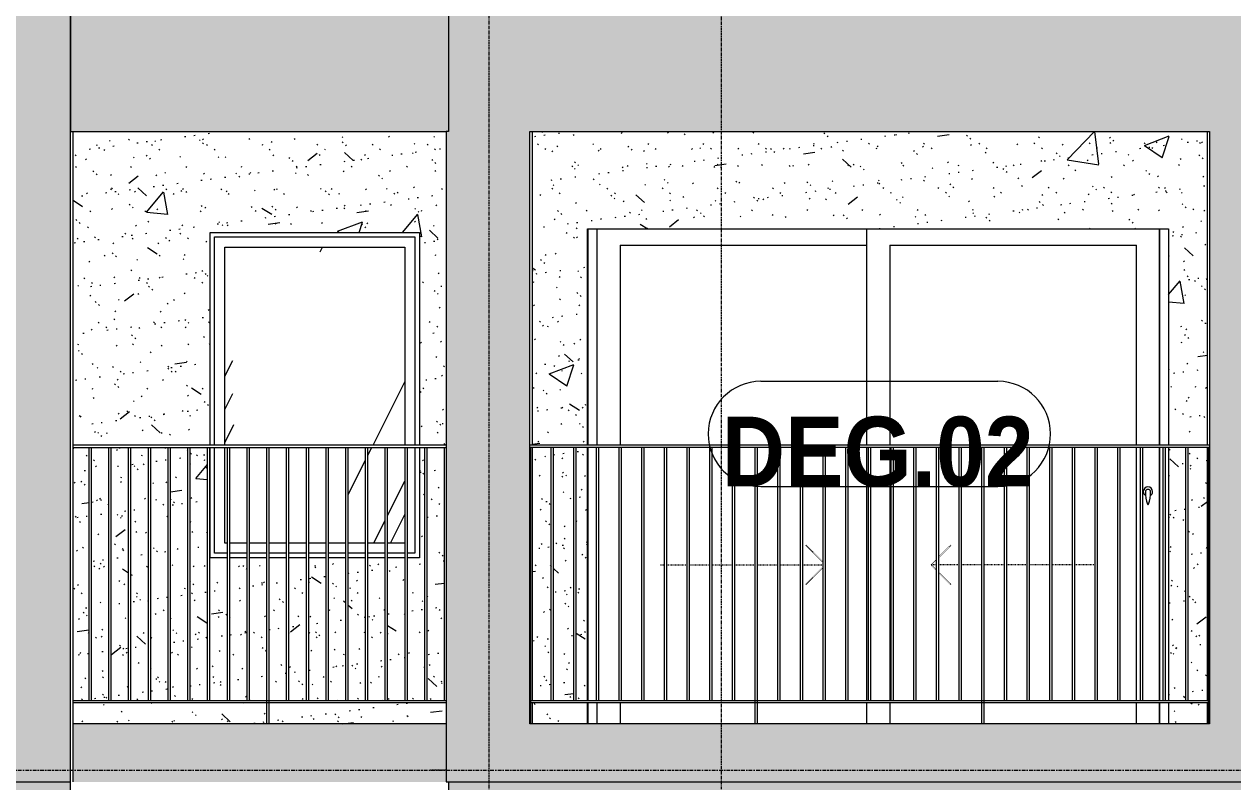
# Model space of a CAD drawing. Header units: millimetres. Extents: x 9199 to 175431, y -4466 to 35300.
# Drawn here: x 153601 to 158801, y 8950 to 12212 of the extents above; entities that cross this region are included whole.
import ezdxf

# ---------------------------------------------------------------- set-up
doc = ezdxf.new("R2010")
doc.units = ezdxf.units.MM
for name, pattern in [('Centre', [31.75, 6.35, -4.7625, 15.875, -4.7625]), ('Dash', [6, 3, -3]), ('Dash 1_8_', [6.35, 3.175, -3.175]), ('Grid Line', [22.225, 12.7, -3.175, 3.175, -3.175])]:
    doc.linetypes.add(name, pattern=pattern)
for name, color, linetype, lineweight in [('0-2', 250, 'Continuous', 5), ('A-AREA', 32, 'Dash 1_8_', 9), ('A-DOOR', 31, 'Continuous', 9), ('A-DOOR-FRAM', 31, 'Continuous', 9), ('A-DOOR-HDLN', 31, 'Dash', 18), ('A-DOOR-IDEN', 31, 'Continuous', 9), ('A-FLOR-HRAL', 11, 'Continuous', 9), ('A-FLOR-HRAL-1', 253, 'Continuous', 9), ('A-FLOR-LEVL-2', 51, 'Centre', 9), ('A-GLAZ', 151, 'Continuous', 9), ('A-GLAZ-1', 253, 'Continuous', 9), ('A-GLAZ-2', 7, 'Continuous', 9), ('A-WALL', 113, 'Continuous', 9), ('A-WALL-PATT', 111, 'Continuous', 9), ('A-WALL-PATT-1', 9, 'Continuous', 9), ('A-WALL-PATT-2', 111, 'Continuous', 5), ('I-WALL', 2, 'Continuous', 9), ('I-WALL-1', 7, 'Continuous', 9), ('S-GRID-1', 1, 'Grid Line', 9)]:
    doc.layers.add(name, color=color, linetype=linetype, lineweight=lineweight)
doc.styles.add('Arial_B_2', font='arialbd.ttf', dxfattribs={"width": 0.9, "height": 300})
pattern_1 = [(50, (-51555.6, 1200), (1093.104, -95.634), [114.3, -1257.3]), (355, (-51555.6, 1200), (-211.457, 1146.34), [91.44, -1005.84]), (100.451, (-51464.5, 1192), (881.656, 1050.7), [97.14, -1068.54]), (46.184, (-51555.6, 1504.8), (1626.475, -252.257), [171.45, -1885.95]), (96.636, (-51420, 1483.8), (1424.416, 1484.565), [145.71, -1602.81]), (351.184, (-51555.6, 1504.8), (1424.43, 1484.55), [137.16, -1508.76]), (21, (-51403.2, 1428.6), (909.686, -613.59), [114.3, -1257.3]), (326, (-51403.2, 1428.6), (370.812, 1105.13), [91.44, -1005.84]), (71.451, (-51327.4, 1377.5), (1280.503, 491.528), [97.14, -1068.54]), (37.5, (-51555.58, 1200), (18.5313, 507.3303), [50.292, -943.356, 50.292, -970.788, -1009.65]), (37.5, (-51555.58, 1200), (18.5313, 507.3303), [-2014.728, 50.292, -959.358]), (7.5, (-51555.6, 1200), (400.918, 601.084), [50.292, -531.876, 50.292, -920.496, -384.81]), (7.5, (-51555.6, 1200), (400.918, 601.084), [-1552.956, 50.292, -334.518]), (327.5, (-51895.43, 1200), (813.545, -34.3737), [50.292, -330.708, 50.292, -1138.428, -1577.34]), (327.5, (-51895.43, 1200), (813.545, -34.3737), [-1569.72, 50.292, -1527.048]), (317.5, (-52047.8, 1200), (888.775, 152.56), [50.292, -445.008, 50.292, -739.14, -1120.14]), (317.5, (-52047.8, 1200), (888.775, 152.56), [-1284.732, 50.292, -1069.848])]
pattern_2 = [(37.5, (-51555.58, 1200), (-4.79953, 146.8239), [5.029, -110.795, 5.029, -124.511, -123.825]), (37.5, (-51555.58, 1200), (-4.79953, 146.8239), [-245.364, 5.029, -118.796]), (7.5, (-51555.58, 1200), (134.8574, 215.0472), [5.029, -57.455, 5.029, -99.365, -40.005]), (7.5, (-51555.58, 1200), (134.8574, 215.0472), [-166.878, 5.029, -34.976]), (327.5, (-51649.3, 1200), (237.29776, 0.4316), [5.029, -33.071, 5.029, -132.131, -179.07]), (327.5, (-51649.3, 1200), (237.29776, 0.4316), [-175.26, 5.029, -174.041]), (317.5, (-51649.3, 1200), (229.067, 66.8792), [5.029, -14.021, 5.029, -84.887, -102.87]), (317.5, (-51649.3, 1200), (229.067, 66.8792), [-108.966, 5.029, -97.841])]

# ---------------------------------------------------------------- blocks, each defined once
blk = doc.blocks.new('M_Fixed - 900 x 1400-V244-TKCS_MẶT ĐỨNG HƯỚNG TÂY')
at = {"layer": 'A-GLAZ'}
h = blk.add_hatch(dxfattribs=at)
h.set_pattern_fill('FP_26', color=256, style=0, pattern_type=2)
h.set_pattern_definition([(63.435, (-51365, 1295.2), (-766.75, 2300.24), [952.5, -571.5, 952.5, -571.5, -1211.71]), (63.435, (-51365, 1295.2), (-766.75, 2300.24), [-3048, 381, -830.71]), (63.435, (-51412.7, 1342.9), (-766.75, 2300.24), [762, -952.5, 571.5, -571.5, -1402.21]), (63.435, (-51412.7, 1342.9), (-766.75, 2300.24), [-2857.5, 666.75, -735.46]), (63.435, (-51412.7, 1485.8), (-766.75, 2300.24), [571.5, -1143, 381, -571.5, -1592.71]), (63.435, (-51412.7, 1485.8), (-766.75, 2300.24), [-2667, 857.25, -735.46]), (63.435, (-51269.8, 1342.9), (-766.75, 2300.24), [571.5, -1143, 476.25, -2068.96]), (63.435, (-51127, 1485.8), (-766.75, 2300.24), [285.75, -1428.75, 190.5, -2354.71]), (63.435, (-51365, 1723.9), (-766.75, 2300.24), [190.5, -1428.75, 190.5, -762, -1687.96]), (63.435, (-51365, 1723.9), (-766.75, 2300.24), [-2571.75, 476.25, -1211.71]), (63.435, (-50507.8, 1581), (-766.75, 2300.24), [952.5, -1428.75, 1143, -754.51]), (63.435, (-50507.8, 1438.1), (-766.75, 2300.24), [1333.5, -952.5, 1428.75, -564.01]), (63.435, (-50412.6, 1485.8), (-766.75, 2300.24), [1524, -762, 1143, -830.71]), (63.435, (-50269.7, 1628.6), (-766.75, 2300.24), [952.5, -1333.5, 762, -1211.71]), (63.435, (-50412.6, 1914.4), (-766.75, 2300.24), [476.25, -1905, 571.5, -1306.96]), (63.435, (-50126.8, 1771.5), (-766.75, 2300.24), [381, -1905, 381, -1592.71])])
h.paths.add_polyline_path([(-26662.9, 9978), (-26662.9, 10390), (-26673.9, 10390), (-26673.9, 9978)])
h.paths.add_polyline_path([(-26652.9, 9978), (-26577.9, 9978), (-26577.9, 10390), (-26652.9, 10390), (-26652.9, 9999.1)])
h.paths.add_polyline_path([(-26567.9, 9978), (-26493, 9978), (-26493, 10390), (-26567.9, 10390), (-26567.9, 10004.4)])
h.paths.add_polyline_path([(-26483, 9978), (-26408, 9978), (-26408, 10390), (-26483, 10390), (-26483, 10004.4)])
h.paths.add_polyline_path([(-26398, 9978), (-26323.1, 9978), (-26323.1, 10390), (-26398, 10390), (-26398, 10004.4)])
h.paths.add_polyline_path([(-26238.2, 9978), (-26238.2, 10390), (-26313.1, 10390), (-26313.1, 9978)])
h.paths.add_polyline_path([(-26228.2, 9978), (-26153.2, 9978), (-26153.2, 10390), (-26228.2, 10390), (-26228.2, 10004.4)])
h.paths.add_polyline_path([(-26143.2, 9978), (-26068.3, 9978), (-26068.3, 10390), (-26143.2, 10390), (-26143.2, 10004.4)])
h.paths.add_polyline_path([(-26058.3, 9978), (-25983.3, 9978), (-25983.3, 10390), (-26058.3, 10390), (-26058.3, 10004.4)])
h.paths.add_polyline_path([(-25973.3, 9978), (-25899.9, 9978), (-25899.9, 10390), (-25973.3, 10390), (-25973.3, 10004.4)])
h.paths.add_polyline_path([(-26251.9, 10400), (-25899.9, 10400), (-25899.9, 11252), (-26673.9, 11252), (-26673.9, 10400)])
at = {"layer": 'A-GLAZ-2'}
for p, q in [((-26717.9, 11296), (-25855.9, 11296)), ((-26717.9, 10400), (-26717.9, 11296)), ((-25855.9, 11296), (-25855.9, 10400)), ((-26673.9, 11252), (-25899.9, 11252)), ((-26673.9, 10400), (-26673.9, 11252)), ((-25899.9, 11252), (-25899.9, 10400)), ((-26717.9, 9934), (-26717.9, 10390)), ((-26673.9, 9978), (-26673.9, 10390)), ((-25899.9, 10390), (-25899.9, 9978)), ((-25855.9, 10390), (-25855.9, 9934)), ((-26662.9, 9934), (-26717.9, 9934)), ((-26662.9, 9978), (-26673.9, 9978)), ((-26577.9, 9978), (-26652.9, 9978)), ((-26577.9, 9934), (-26652.9, 9934)), ((-26493, 9978), (-26567.9, 9978)), ((-26493, 9934), (-26567.9, 9934)), ((-26408, 9978), (-26483, 9978)), ((-26408, 9934), (-26483, 9934)), ((-26323.1, 9978), (-26398, 9978)), ((-26323.1, 9934), (-26398, 9934)), ((-26238.2, 9978), (-26313.1, 9978)), ((-26238.2, 9934), (-26313.1, 9934)), ((-26153.2, 9978), (-26228.2, 9978)), ((-26153.2, 9934), (-26228.2, 9934)), ((-26068.3, 9978), (-26143.2, 9978)), ((-26068.3, 9934), (-26143.2, 9934)), ((-25983.3, 9978), (-26058.3, 9978)), ((-25983.3, 9934), (-26058.3, 9934)), ((-25899.9, 9978), (-25973.3, 9978)), ((-25898.4, 9934), (-25973.3, 9934)), ((-25855.9, 9934), (-25888.4, 9934))]:
    blk.add_line(p, q, dxfattribs=at)
blk = doc.blocks.new('Railing - 10mm-901206-TKCS_MẶT ĐỨNG HƯỚNG TÂY')
at = {"layer": 'A-FLOR-HRAL-1'}
for p, q in [((-68226.4, 5900), (-68226.4, 6990)), ((-68216.4, 5900), (-68216.4, 6990))]:
    blk.add_line(p, q, dxfattribs=at)
blk = doc.blocks.new('Railing - 50 x 10mm-901224-TKCS_MẶT ĐỨNG HƯỚNG TÂY')
at = {"layer": 'A-FLOR-HRAL-1'}
for p, q in [((-68990.9, 5800), (-68990.9, 6990)), ((-68980.9, 6990), (-68990.9, 6990)), ((-68980.9, 5800), (-68980.9, 6990))]:
    blk.add_line(p, q, dxfattribs=at)
blk = doc.blocks.new('Railing - 10mm-V147-TKCS_MẶT ĐỨNG HƯỚNG TÂY')
at = {"layer": 'A-FLOR-HRAL-1'}
blk.add_line((-69745.352937, 5900), (-69745.352937, 6990), dxfattribs=at)
blk = doc.blocks.new('Railing - Railing-884005-TKCS_MẶT ĐỨNG HƯỚNG TÂY')
at = {"layer": 'A-FLOR-HRAL-1'}
for p, q in [((-27326.9, 5900), (-25721.9, 5900)), ((-25721.9, 5890), (-27326.9, 5890))]:
    blk.add_line(p, q, dxfattribs=at)
at = {"extrusion": (0, 0, -1), "zscale": -1}
for name, p in [('Railing - 10mm-901206-TKCS_MẶT ĐỨNG HƯỚNG TÂY', (95473.9, 0)), ('Railing - 10mm-901206-TKCS_MẶT ĐỨNG HƯỚNG TÂY', (95388.9, 0)), ('Railing - 10mm-901206-TKCS_MẶT ĐỨNG HƯỚNG TÂY', (95304, 0)), ('Railing - 10mm-901206-TKCS_MẶT ĐỨNG HƯỚNG TÂY', (95219.1, 0)), ('Railing - 10mm-901206-TKCS_MẶT ĐỨNG HƯỚNG TÂY', (95134.1, 0)), ('Railing - 10mm-901206-TKCS_MẶT ĐỨNG HƯỚNG TÂY', (95049.2, 0)), ('Railing - 10mm-901206-TKCS_MẶT ĐỨNG HƯỚNG TÂY', (94964.2, 0)), ('Railing - 10mm-901206-TKCS_MẶT ĐỨNG HƯỚNG TÂY', (94879.3, 0)), ('Railing - 10mm-901206-TKCS_MẶT ĐỨNG HƯỚNG TÂY', (94794.4, 0)), ('Railing - 50 x 10mm-901224-TKCS_MẶT ĐỨNG HƯỚNG TÂY', (95473.9, 0)), ('Railing - 10mm-901206-TKCS_MẶT ĐỨNG HƯỚNG TÂY', (94624.5, 0)), ('Railing - 10mm-901206-TKCS_MẶT ĐỨNG HƯỚNG TÂY', (94539.5, 0)), ('Railing - 10mm-901206-TKCS_MẶT ĐỨNG HƯỚNG TÂY', (94454.6, 0)), ('Railing - 10mm-901206-TKCS_MẶT ĐỨNG HƯỚNG TÂY', (94369.7, 0)), ('Railing - 10mm-901206-TKCS_MẶT ĐỨNG HƯỚNG TÂY', (94284.7, 0)), ('Railing - 10mm-901206-TKCS_MẶT ĐỨNG HƯỚNG TÂY', (94199.8, 0)), ('Railing - 10mm-901206-TKCS_MẶT ĐỨNG HƯỚNG TÂY', (94114.8, 0)), ('Railing - 10mm-901206-TKCS_MẶT ĐỨNG HƯỚNG TÂY', (94029.9, 0)), ('Railing - 10mm-V147-TKCS_MẶT ĐỨNG HƯỚNG TÂY', (95473.9, 0))]:
    blk.add_blockref(name, p, dxfattribs=at)
blk = doc.blocks.new('Top Rail Type - Top Rail_Internal_-884006-TKCS_MẶT ĐỨNG HƯỚNG TÂY')
at = {"layer": 'A-FLOR-HRAL-1'}
for p, q in [((-25721.9, 7000), (-27326.9, 7000)), ((-27326.9, 6990), (-25721.9, 6990))]:
    blk.add_line(p, q, dxfattribs=at)
blk = doc.blocks.new('NCV_TKTC_TANG 3 - 4_rvt-4-TKCS_MẶT ĐỨNG HƯỚNG TÂY')
at = {"layer": 'A-WALL-PATT-1'}
h = blk.add_hatch(dxfattribs=at)
h.set_pattern_fill('FP_19', color=256, style=0, pattern_type=2)
h.set_pattern_definition(pattern_1)
h.paths.add_polyline_path([(-25741.9, 9200), (-25721.9, 9200), (-25721.9, 9290), (-26483, 9290), (-26483, 9200), (-25897.9, 9200)])
h.paths.add_polyline_path([(-27326.9, 9200), (-26493, 9200), (-26493, 9290), (-27326.9, 9290)])
h.paths.add_polyline_path([(-27261.8, 9300), (-27257.4, 9300), (-27257.4, 10390), (-27326.9, 10390), (-27326.9, 9300)])
h.paths.add_polyline_path([(-27247.4, 9300), (-27172.5, 9300), (-27172.5, 10390), (-27247.4, 10390), (-27247.4, 9355.2)])
h.paths.add_polyline_path([(-27162.5, 9300), (-27087.6, 9300), (-27087.6, 10390), (-27162.5, 10390), (-27162.5, 9681.3)])
h.paths.add_polyline_path([(-25734.8, 9300), (-25728.5, 9300), (-25728.5, 10390), (-25803.5, 10390), (-25803.5, 9300), (-25748.1, 9300)])
h.paths.add_polyline_path([(-26832.7, 9300), (-26832.7, 10390), (-26907.7, 10390), (-26907.7, 9300)])
h.paths.add_polyline_path([(-26917.7, 9300), (-26917.7, 10390), (-26992.6, 10390), (-26992.6, 9300)])
h.paths.add_polyline_path([(-26793, 9300), (-26747.8, 9300), (-26747.8, 10390), (-26822.7, 10390), (-26822.7, 9300)])
h.paths.add_polyline_path([(-26737.8, 9300), (-26662.9, 9300), (-26662.9, 9915), (-26736.9, 9915), (-26737.8, 9913.7)])
h.paths.add_polyline_path([(-26652.9, 9300), (-26577.9, 9300), (-26577.9, 9915), (-26652.9, 9915), (-26652.9, 9843.4)])
h.paths.add_polyline_path([(-26567.9, 9300), (-26493, 9300), (-26493, 9915), (-26567.9, 9915), (-26567.9, 9771)])
h.paths.add_polyline_path([(-26483, 9300), (-26408, 9300), (-26408, 9915), (-26483, 9915), (-26483, 9698.6)])
h.paths.add_polyline_path([(-26398, 9300), (-26323.1, 9300), (-26323.1, 9915), (-26398, 9915), (-26398, 9626.2)])
h.paths.add_polyline_path([(-26313.1, 9300), (-26238.2, 9300), (-26238.2, 9915), (-26313.1, 9915), (-26313.1, 9553.8)])
h.paths.add_polyline_path([(-26228.2, 9300), (-26153.2, 9300), (-26153.2, 9915), (-26228.2, 9915), (-26228.2, 9481.4)])
h.paths.add_polyline_path([(-26143.2, 9300), (-26068.3, 9300), (-26068.3, 9915), (-26143.2, 9915), (-26143.2, 9409)])
h.paths.add_polyline_path([(-26058.3, 9300), (-25983.3, 9300), (-25983.3, 9915), (-26058.3, 9915), (-26058.3, 9336.6)])
h.paths.add_polyline_path([(-27002.6, 9300), (-27002.6, 10390), (-27077.6, 10390), (-27077.6, 9300)])
h.paths.add_polyline_path([(-25973.3, 9300), (-25898.4, 9300), (-25898.4, 9915), (-25973.3, 9915)])
h.paths.add_polyline_path([(-25888.4, 9300), (-25813.5, 9300), (-25813.5, 10390), (-25836.9, 10390), (-25836.9, 9915), (-25888.4, 9915)])
h.paths.add_polyline_path([(-27326.9, 10400), (-26736.9, 10400), (-26736.9, 11315), (-25836.9, 11315), (-25836.9, 10400), (-25721.9, 10400), (-25721.9, 11750), (-27326.9, 11750), (-27326.9, 11100.4)])
h = blk.add_hatch(dxfattribs=at)
h.set_pattern_fill('FP_20', color=256, style=0, pattern_type=2)
h.set_pattern_definition(pattern_2)
h.paths.add_polyline_path([(-25741.9, 9200), (-25721.9, 9200), (-25721.9, 9290), (-26483, 9290), (-26483, 9200), (-25897.9, 9200)])
h.paths.add_polyline_path([(-27326.9, 9200), (-26493, 9200), (-26493, 9290), (-27326.9, 9290)])
h.paths.add_polyline_path([(-27261.8, 9300), (-27257.4, 9300), (-27257.4, 10390), (-27326.9, 10390), (-27326.9, 9300)])
h.paths.add_polyline_path([(-27247.4, 9300), (-27172.5, 9300), (-27172.5, 10390), (-27247.4, 10390), (-27247.4, 9355.2)])
h.paths.add_polyline_path([(-27162.5, 9300), (-27087.6, 9300), (-27087.6, 10390), (-27162.5, 10390), (-27162.5, 9681.3)])
h.paths.add_polyline_path([(-25734.8, 9300), (-25728.5, 9300), (-25728.5, 10390), (-25803.5, 10390), (-25803.5, 9300), (-25748.1, 9300)])
h.paths.add_polyline_path([(-26832.7, 9300), (-26832.7, 10390), (-26907.7, 10390), (-26907.7, 9300)])
h.paths.add_polyline_path([(-26917.7, 9300), (-26917.7, 10390), (-26992.6, 10390), (-26992.6, 9300)])
h.paths.add_polyline_path([(-26793, 9300), (-26747.8, 9300), (-26747.8, 10390), (-26822.7, 10390), (-26822.7, 9300)])
h.paths.add_polyline_path([(-26737.8, 9300), (-26662.9, 9300), (-26662.9, 9915), (-26736.9, 9915), (-26737.8, 9913.7)])
h.paths.add_polyline_path([(-26652.9, 9300), (-26577.9, 9300), (-26577.9, 9915), (-26652.9, 9915), (-26652.9, 9843.4)])
h.paths.add_polyline_path([(-26567.9, 9300), (-26493, 9300), (-26493, 9915), (-26567.9, 9915), (-26567.9, 9771)])
h.paths.add_polyline_path([(-26483, 9300), (-26408, 9300), (-26408, 9915), (-26483, 9915), (-26483, 9698.6)])
h.paths.add_polyline_path([(-26398, 9300), (-26323.1, 9300), (-26323.1, 9915), (-26398, 9915), (-26398, 9626.2)])
h.paths.add_polyline_path([(-26313.1, 9300), (-26238.2, 9300), (-26238.2, 9915), (-26313.1, 9915), (-26313.1, 9553.8)])
h.paths.add_polyline_path([(-26228.2, 9300), (-26153.2, 9300), (-26153.2, 9915), (-26228.2, 9915), (-26228.2, 9481.4)])
h.paths.add_polyline_path([(-26143.2, 9300), (-26068.3, 9300), (-26068.3, 9915), (-26143.2, 9915), (-26143.2, 9409)])
h.paths.add_polyline_path([(-26058.3, 9300), (-25983.3, 9300), (-25983.3, 9915), (-26058.3, 9915), (-26058.3, 9336.6)])
h.paths.add_polyline_path([(-27002.6, 9300), (-27002.6, 10390), (-27077.6, 10390), (-27077.6, 9300)])
h.paths.add_polyline_path([(-25973.3, 9300), (-25898.4, 9300), (-25898.4, 9915), (-25973.3, 9915)])
h.paths.add_polyline_path([(-25888.4, 9300), (-25813.5, 9300), (-25813.5, 10390), (-25836.9, 10390), (-25836.9, 9915), (-25888.4, 9915)])
h.paths.add_polyline_path([(-27326.9, 10400), (-26736.9, 10400), (-26736.9, 11315), (-25836.9, 11315), (-25836.9, 10400), (-25721.9, 10400), (-25721.9, 11750), (-27326.9, 11750), (-27326.9, 11100.4)])
h = blk.add_hatch(dxfattribs=at)
h.set_pattern_fill('FP_19', color=256, style=0, pattern_type=2)
h.set_pattern_definition(pattern_1)
h.paths.add_polyline_path([(-25351.9, 9200), (-25113.5, 9200), (-25113.5, 9290), (-25351.9, 9290), (-25351.9, 9206.9)])
h.paths.add_polyline_path([(-22457.9, 9200), (-22446.9, 9200), (-22446.9, 9290), (-22613.5, 9290), (-22613.5, 9200)])
h.paths.add_polyline_path([(-25351.9, 9300), (-25269.5, 9300), (-25269.5, 10390), (-25351.9, 10390), (-25351.9, 9595.7)])
h.paths.add_polyline_path([(-22613.5, 9300), (-22539.8, 9300), (-22539.8, 10390), (-22613.5, 10390), (-22613.5, 10004.4)])
h.paths.add_polyline_path([(-25217.9, 9300), (-25172, 9300), (-25172, 10390), (-25259.5, 10390), (-25259.5, 9300)])
h.paths.add_polyline_path([(-22446.9, 9300), (-22446.9, 10390), (-22529.8, 10390), (-22529.8, 9300), (-22465.2, 9300)])
h.paths.add_polyline_path([(-25113.5, 9300), (-25113.5, 10390), (-25162, 10390), (-25162, 9300)])
h.paths.add_polyline_path([(-22545.6, 10400), (-22446.9, 10400), (-22446.9, 11750), (-25351.9, 11750), (-25351.9, 10400), (-25113.5, 10400), (-25113.5, 11330), (-22613.5, 11330), (-22613.5, 10400), (-22560.3, 10400)])
h = blk.add_hatch(dxfattribs=at)
h.set_pattern_fill('FP_20', color=256, style=0, pattern_type=2)
h.set_pattern_definition(pattern_2)
h.paths.add_polyline_path([(-25351.9, 9200), (-25113.5, 9200), (-25113.5, 9290), (-25351.9, 9290), (-25351.9, 9206.9)])
h.paths.add_polyline_path([(-22457.9, 9200), (-22446.9, 9200), (-22446.9, 9290), (-22613.5, 9290), (-22613.5, 9200)])
h.paths.add_polyline_path([(-25351.9, 9300), (-25269.5, 9300), (-25269.5, 10390), (-25351.9, 10390), (-25351.9, 9595.7)])
h.paths.add_polyline_path([(-22613.5, 9300), (-22539.8, 9300), (-22539.8, 10390), (-22613.5, 10390), (-22613.5, 10004.4)])
h.paths.add_polyline_path([(-25217.9, 9300), (-25172, 9300), (-25172, 10390), (-25259.5, 10390), (-25259.5, 9300)])
h.paths.add_polyline_path([(-22446.9, 9300), (-22446.9, 10390), (-22529.8, 10390), (-22529.8, 9300), (-22465.2, 9300)])
h.paths.add_polyline_path([(-25113.5, 9300), (-25113.5, 10390), (-25162, 10390), (-25162, 9300)])
h.paths.add_polyline_path([(-22545.6, 10400), (-22446.9, 10400), (-22446.9, 11750), (-25351.9, 11750), (-25351.9, 10400), (-25113.5, 10400), (-25113.5, 11330), (-22613.5, 11330), (-22613.5, 10400), (-22560.3, 10400)])
at = {"layer": 'I-WALL-1'}
for p, q in [((-25351.9, 11750), (-25351.9, 10400)), ((-22446.9, 10400), (-22446.9, 11750)), ((-26736.9, 10400), (-26736.9, 11315)), ((-26736.9, 11315), (-25836.9, 11315)), ((-25836.9, 11315), (-25836.9, 10400)), ((-25113.5, 10400), (-25113.5, 11330)), ((-25113.5, 11330), (-22613.5, 11330)), ((-22613.5, 11330), (-22613.5, 10400)), ((-26736.9, 9915), (-26736.9, 10390)), ((-25836.9, 10390), (-25836.9, 9915)), ((-25351.9, 10390), (-25351.9, 9300)), ((-25113.5, 9300), (-25113.5, 10390)), ((-22613.5, 10390), (-22613.5, 9300)), ((-22446.9, 9300), (-22446.9, 10390)), ((-26662.9, 9915), (-26736.9, 9915)), ((-26577.9, 9915), (-26652.9, 9915)), ((-26493, 9915), (-26567.9, 9915)), ((-26408, 9915), (-26483, 9915)), ((-26323.1, 9915), (-26398, 9915)), ((-26238.2, 9915), (-26313.1, 9915)), ((-26153.2, 9915), (-26228.2, 9915)), ((-26068.3, 9915), (-26143.2, 9915)), ((-25983.3, 9915), (-26058.3, 9915)), ((-25898.4, 9915), (-25973.3, 9915)), ((-25836.9, 9915), (-25888.4, 9915)), ((-25351.9, 9290), (-25351.9, 9200)), ((-25113.5, 9200), (-25113.5, 9290)), ((-22613.5, 9290), (-22613.5, 9200)), ((-22446.9, 9200), (-22446.9, 9290))]:
    blk.add_line(p, q, dxfattribs=at)
at = {"layer": 'A-FLOR-HRAL-1'}
for name in ['Top Rail Type - Top Rail_Internal_-884006-TKCS_MẶT ĐỨNG HƯỚNG TÂY', 'Railing - Railing-884005-TKCS_MẶT ĐỨNG HƯỚNG TÂY']:
    blk.add_blockref(name, (0, 3400), dxfattribs=at)
at = {"layer": 'A-GLAZ-1'}
blk.add_blockref('M_Fixed - 900 x 1400-V244-TKCS_MẶT ĐỨNG HƯỚNG TÂY', (0, 0), dxfattribs=at)
blk = doc.blocks.new('Railing - 10mm-1251313-TKCS_MẶT ĐỨNG HƯỚNG TÂY')
at = {"layer": 'A-FLOR-HRAL'}
for p, q in [((-70214.4, 2500), (-70214.4, 3590)), ((-70204.4, 2500), (-70204.4, 3590))]:
    blk.add_line(p, q, dxfattribs=at)
blk = doc.blocks.new('Railing - 50 x 10mm-V205-TKCS_MẶT ĐỨNG HƯỚNG TÂY')
at = {"layer": 'A-FLOR-HRAL'}
for p, q in [((-71091.4, 5800), (-71091.4, 6990)), ((-71081.4, 6990), (-71091.4, 6990)), ((-71081.4, 5800), (-71081.4, 6990))]:
    blk.add_line(p, q, dxfattribs=at)
blk = doc.blocks.new('Railing - 50 x 10mm-V206-TKCS_MẶT ĐỨNG HƯỚNG TÂY')
at = {"layer": 'A-FLOR-HRAL'}
for p in [(-70116.9, 5800), (-70111.9, 6990)]:
    blk.add_line(p, (-70116.9, 6990), dxfattribs=at)
blk = doc.blocks.new('Railing - 50 x 10mm-V211-TKCS_MẶT ĐỨNG HƯỚNG TÂY')
at = {"layer": 'A-FLOR-HRAL'}
for p, q in [((-33481.9, 6990), (-33486.9, 6990)), ((-33481.9, 5800), (-33481.9, 6990))]:
    blk.add_line(p, q, dxfattribs=at)
blk = doc.blocks.new('Railing - Railing-3235430-TKCS_MẶT ĐỨNG HƯỚNG TÂY')
at = {"layer": 'A-FLOR-HRAL'}
for p, q in [((-25361.9, 9300), (-22437.4, 9300)), ((-22437.4, 9290), (-25361.9, 9290))]:
    blk.add_line(p, q, dxfattribs=at)
for name, p in [('Railing - 50 x 10mm-V211-TKCS_MẶT ĐỨNG HƯỚNG TÂY', (8125, 3400)), ('Railing - 10mm-1251313-TKCS_MẶT ĐỨNG HƯỚNG TÂY', (44944.9, 6800)), ('Railing - 10mm-1251313-TKCS_MẶT ĐỨNG HƯỚNG TÂY', (45042.4, 6800)), ('Railing - 10mm-1251313-TKCS_MẶT ĐỨNG HƯỚNG TÂY', (45139.9, 6800)), ('Railing - 10mm-1251313-TKCS_MẶT ĐỨNG HƯỚNG TÂY', (45237.4, 6800)), ('Railing - 10mm-1251313-TKCS_MẶT ĐỨNG HƯỚNG TÂY', (45334.9, 6800)), ('Railing - 10mm-1251313-TKCS_MẶT ĐỨNG HƯỚNG TÂY', (45432.4, 6800)), ('Railing - 10mm-1251313-TKCS_MẶT ĐỨNG HƯỚNG TÂY', (45529.8, 6800)), ('Railing - 10mm-1251313-TKCS_MẶT ĐỨNG HƯỚNG TÂY', (45627.3, 6800)), ('Railing - 10mm-1251313-TKCS_MẶT ĐỨNG HƯỚNG TÂY', (45724.8, 6800)), ('Railing - 50 x 10mm-V205-TKCS_MẶT ĐỨNG HƯỚNG TÂY', (46699.3, 3400)), ('Railing - 10mm-1251313-TKCS_MẶT ĐỨNG HƯỚNG TÂY', (45919.8, 6800)), ('Railing - 10mm-1251313-TKCS_MẶT ĐỨNG HƯỚNG TÂY', (46017.3, 6800)), ('Railing - 10mm-1251313-TKCS_MẶT ĐỨNG HƯỚNG TÂY', (46114.8, 6800)), ('Railing - 10mm-1251313-TKCS_MẶT ĐỨNG HƯỚNG TÂY', (46212.2, 6800)), ('Railing - 10mm-1251313-TKCS_MẶT ĐỨNG HƯỚNG TÂY', (46309.7, 6800)), ('Railing - 10mm-1251313-TKCS_MẶT ĐỨNG HƯỚNG TÂY', (46407.2, 6800)), ('Railing - 10mm-1251313-TKCS_MẶT ĐỨNG HƯỚNG TÂY', (46504.7, 6800)), ('Railing - 10mm-1251313-TKCS_MẶT ĐỨNG HƯỚNG TÂY', (46602.2, 6800)), ('Railing - 10mm-1251313-TKCS_MẶT ĐỨNG HƯỚNG TÂY', (46699.7, 6800)), ('Railing - 50 x 10mm-V205-TKCS_MẶT ĐỨNG HƯỚNG TÂY', (47674.2, 3400)), ('Railing - 10mm-1251313-TKCS_MẶT ĐỨNG HƯỚNG TÂY', (46894.6, 6800)), ('Railing - 10mm-1251313-TKCS_MẶT ĐỨNG HƯỚNG TÂY', (46992.1, 6800)), ('Railing - 10mm-1251313-TKCS_MẶT ĐỨNG HƯỚNG TÂY', (47089.6, 6800)), ('Railing - 10mm-1251313-TKCS_MẶT ĐỨNG HƯỚNG TÂY', (47187.1, 6800)), ('Railing - 10mm-1251313-TKCS_MẶT ĐỨNG HƯỚNG TÂY', (47284.6, 6800)), ('Railing - 10mm-1251313-TKCS_MẶT ĐỨNG HƯỚNG TÂY', (47382.1, 6800)), ('Railing - 10mm-1251313-TKCS_MẶT ĐỨNG HƯỚNG TÂY', (47479.6, 6800)), ('Railing - 10mm-1251313-TKCS_MẶT ĐỨNG HƯỚNG TÂY', (47577, 6800)), ('Railing - 10mm-1251313-TKCS_MẶT ĐỨNG HƯỚNG TÂY', (47674.5, 6800)), ('Railing - 50 x 10mm-V206-TKCS_MẶT ĐỨNG HƯỚNG TÂY', (47674.6, 3400))]:
    blk.add_blockref(name, p)
blk = doc.blocks.new('Top Rail Type - Top Rail_Internal_-3235433-TKCS_MẶT ĐỨNG HƯỚNG TÂY')
at = {"layer": 'A-FLOR-HRAL'}
for p, q in [((-22437.4, 10400), (-25361.9, 10400)), ((-22437.4, 10390), (-25361.9, 10390))]:
    blk.add_line(p, q, dxfattribs=at)
blk = doc.blocks.new('DEG_02-DEG_03 - DEG_02-2500x2400mm-CỬA ĐI 02 CÁNH TRƯỢT-V218-TKCS_MẶT ĐỨNG HƯỚNG TÂY')
at = {"layer": 'A-DOOR'}
for p, q in [((-23912.4, 7000), (-23912.4, 7930)), ((-22652.4, 7930), (-22652.4, 7000)), ((-24972.4, 7860), (-24972.4, 7000)), ((-24972.4, 7860), (-23912.4, 7860)), ((-23812.4, 7860), (-23812.4, 7000)), ((-23812.4, 7860), (-22752.4, 7860)), ((-22752.4, 7000), (-22752.4, 7860)), ((-23912.4, 5900), (-23912.4, 6990)), ((-23812.4, 6990), (-23812.4, 5900)), ((-22752.4, 5900), (-22752.4, 6990)), ((-22652.4, 6990), (-22652.4, 5900)), ((-24972.4, 5890), (-24972.4, 5800)), ((-23912.4, 5800), (-23912.4, 5890)), ((-23812.4, 5890), (-23812.4, 5800)), ((-22752.4, 5800), (-22752.4, 5890)), ((-22652.4, 5890), (-22652.4, 5800))]:
    blk.add_line(p, q, dxfattribs=at)
at = {"layer": 'A-DOOR', "flags": 128}
blk.add_lwpolyline([(-22700.9, 6808.7), (-22700.9, 6808.7), (-22700.9, 6808.7), (-22700.9, 6808.7), (-22700.9, 6808.7), (-22700.9, 6808.7), (-22700.9, 6808.7), (-22700.9, 6808.7), (-22701, 6808.7), (-22701, 6808.7), (-22701, 6808.7), (-22701, 6808.7), (-22701.1, 6808.7), (-22701.1, 6808.7), (-22701.1, 6808.7), (-22701.2, 6808.7), (-22701.2, 6808.7), (-22701.2, 6808.7), (-22701.3, 6808.7), (-22701.3, 6808.7), (-22701.4, 6808.7), (-22701.4, 6808.7), (-22701.5, 6808.7), (-22701.5, 6808.7), (-22701.6, 6808.7), (-22701.6, 6808.7), (-22701.7, 6808.7), (-22701.7, 6808.7), (-22701.8, 6808.7), (-22701.8, 6808.7), (-22701.9, 6808.7), (-22701.9, 6808.7), (-22702, 6808.7), (-22702, 6808.7), (-22702.1, 6808.7), (-22702.2, 6808.7), (-22702.2, 6808.7), (-22702.3, 6808.7), (-22702.3, 6808.7), (-22702.4, 6808.7), (-22702.5, 6808.7), (-22702.5, 6808.7), (-22702.6, 6808.7), (-22702.6, 6808.7), (-22702.7, 6808.7), (-22702.8, 6808.7), (-22702.8, 6808.7), (-22702.9, 6808.7), (-22702.9, 6808.7), (-22703, 6808.7), (-22703, 6808.7), (-22703.1, 6808.7), (-22703.1, 6808.7), (-22703.2, 6808.7), (-22703.2, 6808.7), (-22703.3, 6808.7), (-22703.3, 6808.7), (-22703.4, 6808.7), (-22703.4, 6808.7), (-22703.5, 6808.7), (-22703.5, 6808.7), (-22703.5, 6808.7), (-22703.6, 6808.7), (-22703.6, 6808.7), (-22703.6, 6808.7), (-22703.7, 6808.7), (-22703.7, 6808.7), (-22703.7, 6808.7), (-22703.8, 6808.7), (-22703.8, 6808.7), (-22703.8, 6808.7), (-22703.8, 6808.7), (-22703.8, 6808.7), (-22703.8, 6808.7), (-22703.8, 6808.7), (-22703.9, 6808.7), (-22703.9, 6808.7)], dxfattribs=at)
at = {"layer": 'A-DOOR'}
for centre, radius, start, end in [((-22702.4, 6800), 20, 0, 180), ((-22702.4, 6800), 20, 180, 240), ((-22703.9, 6799.2), 9.45, 90, 180), ((-22548.6, 6799.2), 164.8, 180, 199.134), ((-22700.9, 6799.2), 9.45, 0, 90), ((-22856.2, 6799.2), 164.8, 340.866, 0), ((-22702.4, 6800), 20, 300, 0), ((-22702, 6746), 2.34, 199.134, 261.031), ((-22702.7, 6746), 2.34, 278.969, 340.866)]:
    blk.add_arc(centre, radius, start, end, dxfattribs=at)
at = {"layer": 'A-DOOR-FRAM'}
for p, q in [((-25112.4, 7930), (-25112.4, 7000)), ((-25072.4, 7000), (-25072.4, 7930)), ((-22652.4, 7000), (-22652.4, 7930)), ((-25112.4, 6990), (-25112.4, 5900)), ((-22652.4, 5900), (-22652.4, 6990)), ((-25112.4, 5890), (-25112.4, 5800)), ((-25072.4, 5800), (-25072.4, 5890)), ((-22652.4, 5800), (-22652.4, 5890))]:
    blk.add_line(p, q, dxfattribs=at)
at = {"layer": 'A-DOOR-HDLN'}
for p, q in [((-24099.6, 6494.2), (-24174.5, 6569.1)), ((-23602.2, 6517.2), (-23550.3, 6569.1)), ((-23635.1, 6484.2), (-23612.2, 6507.2)), ((-24799.6, 6484.2), (-24782, 6484.2)), ((-24772, 6484.2), (-24684.5, 6484.2)), ((-24674.5, 6484.2), (-24587, 6484.2)), ((-24577, 6484.2), (-24489.6, 6484.2)), ((-24479.6, 6484.2), (-24392.1, 6484.2)), ((-24382.1, 6484.2), (-24294.6, 6484.2)), ((-24284.6, 6484.2), (-24197.1, 6484.2)), ((-24187.1, 6484.2), (-24099.6, 6484.2)), ((-24099.6, 6474.2), (-24174.5, 6399.4)), ((-23635.1, 6484.2), (-23612.2, 6461.3)), ((-23612.2, 6484.2), (-23635.1, 6484.2)), ((-23514.7, 6484.2), (-23602.2, 6484.2)), ((-23602.2, 6451.3), (-23550.3, 6399.4)), ((-23417.2, 6484.2), (-23504.7, 6484.2)), ((-23319.7, 6484.2), (-23407.2, 6484.2)), ((-23222.2, 6484.2), (-23309.7, 6484.2)), ((-23124.8, 6484.2), (-23212.2, 6484.2)), ((-23027.3, 6484.2), (-23114.8, 6484.2)), ((-22929.8, 6484.2), (-23017.3, 6484.2))]:
    blk.add_line(p, q, dxfattribs=at)
blk = doc.blocks.new('STN_Door Tag - STN_Door Tag-1788670-TKCS_MẶT ĐỨNG HƯỚNG TÂY')
at = {"layer": 'A-DOOR-IDEN'}
for p, q in [((-35037.4, 2034.3), (-34017.3, 2034.3)), ((-35037.4, 1581.5), (-34017.3, 1581.5))]:
    blk.add_line(p, q, dxfattribs=at)
for centre, start, end in [((-35037.4, 1807.9), 90, 270), ((-34017.3, 1807.9), 270, 90)]:
    blk.add_arc(centre, 226.4, start, end, dxfattribs=at)

msp = doc.modelspace()

# ---------------------------------------------------------------- hatches: boundary and pattern name
at = {"layer": 'A-WALL-PATT'}
h = msp.add_hatch(color=256, dxfattribs=at)
h.paths.add_polyline_path([(155416.2, 8950), (158900.8, 8950), (158900.8, 12350), (155426.2, 12350), (155426.2, 11750), (155416.2, 11750), (155416.2, 10004.4)])
h.paths.add_polyline_path([(157519.7, 9200), (155776.2, 9200), (155776.2, 11750), (158700.8, 11750), (158700.8, 9200)])
h = msp.add_hatch(color=256, dxfattribs=at)
h.paths.add_polyline_path([(157519.7, 5550), (158900.8, 5550), (158900.8, 8950), (155426.2, 8950), (155426.2, 8350), (155416.2, 8350), (155416.2, 5550)])
h.paths.add_polyline_path([(156461.6, 5800), (155776.2, 5800), (155776.2, 8350), (158700.8, 8350), (158700.8, 5800), (157519.7, 5800)])
at = {"layer": 'A-WALL-PATT-2'}
h = msp.add_hatch(color=256, dxfattribs=at)
h.paths.add_polyline_path([(153801.2, 8950), (153801.2, 12350), (150705.8, 12350), (150705.8, 8950), (153287, 8950)])
h.paths.add_polyline_path([(151741.7, 10000), (151700.8, 10000), (151700.8, 11400), (153100.8, 11400), (153100.8, 10000), (153059.9, 10000)])
for points in [[(155426.2, 11750), (155426.2, 12350), (153801.2, 12350), (153801.2, 11750), (155403.4, 11750)], [(154345.2, 8950), (155416.2, 8950), (155416.2, 9200), (153811.2, 9200), (153811.2, 8950), (153971.2, 8950)]]:
    msp.add_hatch(color=256, dxfattribs=at).paths.add_polyline_path(points)
h = msp.add_hatch(color=256, dxfattribs=at)
h.paths.add_polyline_path([(153801.2, 5550), (153801.2, 8950), (150705.8, 8950), (150705.8, 5550), (153287, 5550)])
h.paths.add_polyline_path([(151700.8, 6600), (151700.8, 8000), (153100.8, 8000), (153100.8, 6600), (151741.7, 6600)])

# ---------------------------------------------------------------- linework, layer by layer
at = {"layer": 'A-AREA'}
msp.add_line((155416.2, 9000), (155346, 9000), dxfattribs=at)
at = {"layer": 'A-FLOR-LEVL-2'}
msp.add_line((96540.4, 9000), (171939.1, 9000), dxfattribs=at)
at = {"layer": 'A-WALL'}
for p, q in [((153801.2, 5550), (153801.2, 22550)), ((155426.2, 12350), (155426.2, 11750)), ((155416.2, 11750), (155416.2, 8950)), ((155426.2, 11750), (155416.2, 11750)), ((155776.2, 9200), (155776.2, 11750)), ((155776.2, 11750), (158700.8, 11750)), ((158700.8, 11750), (158700.8, 9200)), ((158700.8, 9200), (155776.2, 9200)), ((147301.2, 8950), (153801.2, 8950)), ((155416.2, 8950), (162011.2, 8950)), ((155426.2, 8950), (155426.2, 8350))]:
    msp.add_line(p, q, dxfattribs=at)
at = {"layer": 'I-WALL'}
for p, q in [((153801.2, 12350), (153801.2, 11750)), ((153801.2, 11750), (155416.2, 11750)), ((153811.2, 11750), (153811.2, 8950)), ((155416.2, 9200), (153811.2, 9200)), ((153801.2, 9000), (153811.2, 9000))]:
    msp.add_line(p, q, dxfattribs=at)
at = {"layer": 'S-GRID-1'}
for p, q in [((155601.2, 634.2), (155601.2, 30542.5)), ((156601.2, 2539.2), (156601.2, 30542.5))]:
    msp.add_line(p, q, dxfattribs=at)

# ---------------------------------------------------------------- block references
at = {"layer": '0-2'}
msp.add_blockref('NCV_TKTC_TANG 3 - 4_rvt-4-TKCS_MẶT ĐỨNG HƯỚNG TÂY', (181138.2, 0), dxfattribs=at)
at = {"layer": 'A-DOOR'}
msp.add_blockref('DEG_02-DEG_03 - DEG_02-2500x2400mm-CỬA ĐI 02 CÁNH TRƯỢT-V218-TKCS_MẶT ĐỨNG HƯỚNG TÂY', (181138.2, 3400), dxfattribs=at)
at = {"layer": 'A-DOOR-IDEN'}
msp.add_blockref('STN_Door Tag - STN_Door Tag-1788670-TKCS_MẶT ĐỨNG HƯỚNG TÂY', (191807.7, 8639.9), dxfattribs=at)
at = {"layer": 'A-FLOR-HRAL'}
for name in ['Top Rail Type - Top Rail_Internal_-3235433-TKCS_MẶT ĐỨNG HƯỚNG TÂY', 'Railing - Railing-3235430-TKCS_MẶT ĐỨNG HƯỚNG TÂY']:
    msp.add_blockref(name, (181138.2, 0), dxfattribs=at)

# ---------------------------------------------------------------- texts
at = {"layer": 'A-DOOR-IDEN', "insert": (157272.8, 10370), "char_height": 300, "width": 1375.65, "attachment_point": 5, "line_spacing_factor": 0.936439, "style": 'Arial_B_2'}
msp.add_mtext('\\pt6.75,13.5,20.25,27,33.75,40.5,47.25,54,60.75,67.5,74.25,81,87.75,94.5,101.25,108,114.75,121.5,128.25,135,141.75,148.5,155.25,162,168.75,175.5,182.25,189,195.75,202.5,209.25,216;DEG.02', dxfattribs=at)

doc.saveas('drawing.dxf')
